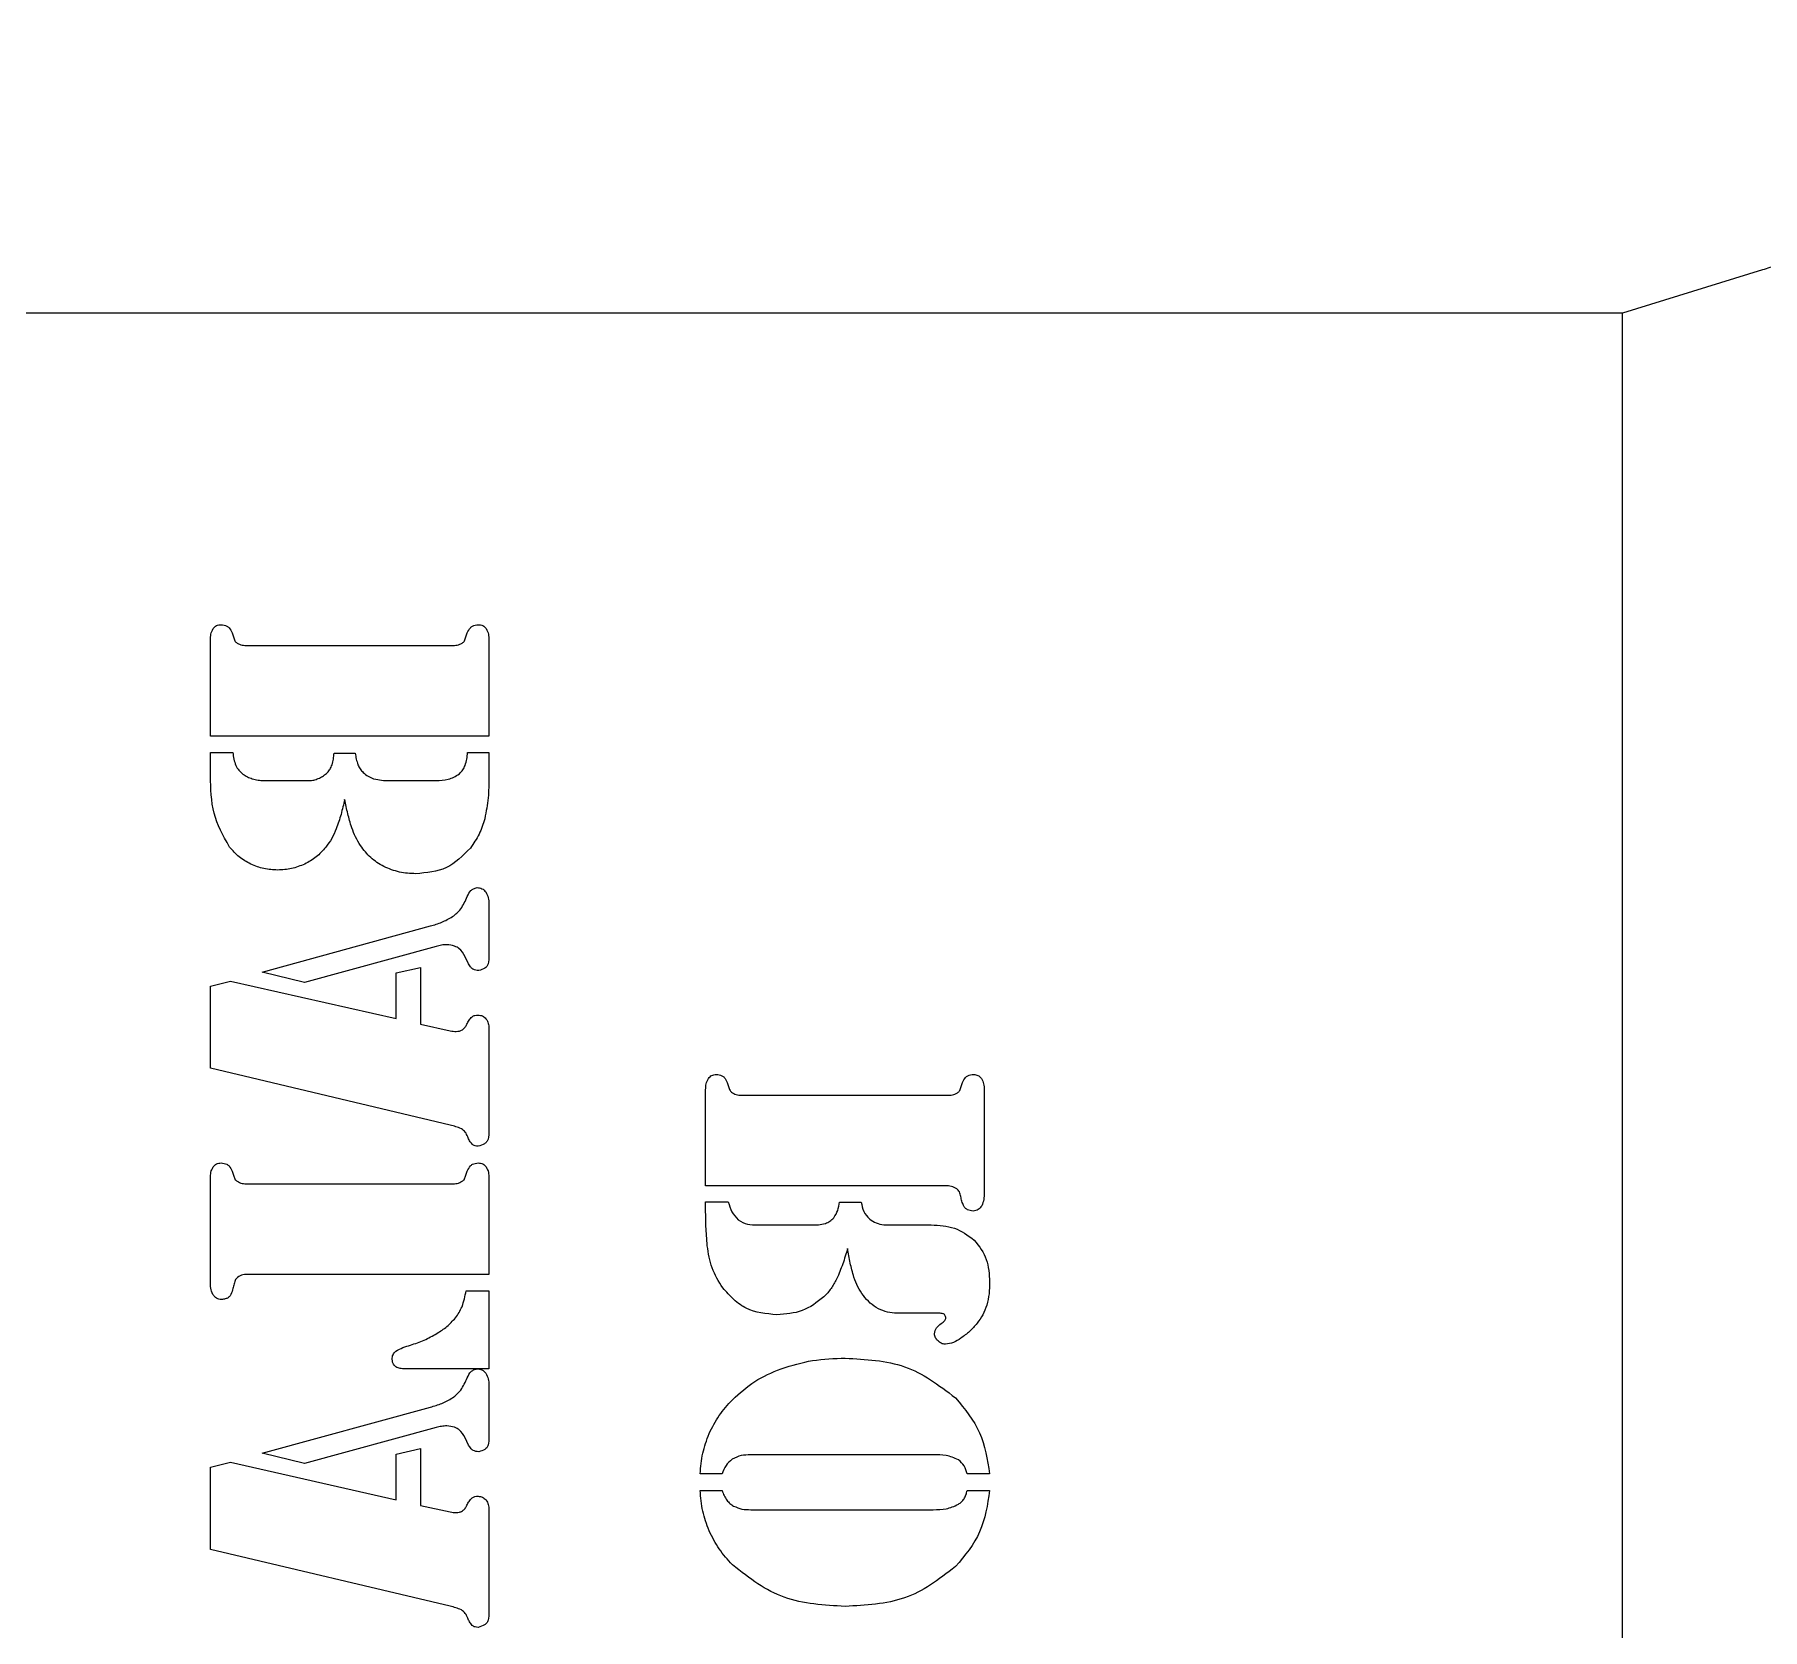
# Model space of a CAD drawing. Header units: millimetres. Extents: x -232 to 122, y -10 to 110.
# Drawn here: x -167.5 to -105.5, y 52.7 to 110 of the extents above; entities that cross this region are included whole.
import ezdxf

# ---------------------------------------------------------------- set-up
doc = ezdxf.new("R2010")
doc.units = ezdxf.units.MM
doc.layers.get('0').update_dxf_attribs({"linetype": 'CONTINUOUS'})

msp = doc.modelspace()

# ---------------------------------------------------------------- linework, layer by layer
for p, q in [((-105.493, 101.555), (-110.519, 100)), ((-110.519, 100), (-232.36, 100)), ((-110.519, 0), (-110.519, 100)), ((-161.216, 84.814), (-161.216, 88.264)), ((-151.216, 88.264), (-151.216, 84.814)), ((-159.883, 88.067), (-152.549, 88.067)), ((-151.216, 84.814), (-161.216, 84.814)), ((-161.216, 83.378), (-161.216, 84.22)), ((-161.216, 84.22), (-160.41, 84.22)), ((-156.777, 84.198), (-156.015, 84.198)), ((-151.985, 84.22), (-151.216, 84.22)), ((-151.216, 84.22), (-151.216, 83.349)), ((-159.297, 83.217), (-157.626, 83.217)), ((-154.784, 83.217), (-153.121, 83.217)), ((-151.216, 78.784), (-151.216, 76.924)), ((-159.355, 76.338), (-153.319, 77.993)), ((-153.106, 77.261), (-157.839, 75.964)), ((-157.839, 75.964), (-159.355, 76.338)), ((-154.542, 76.308), (-153.67, 76.506)), ((-154.542, 74.667), (-154.542, 76.308)), ((-153.67, 76.506), (-153.67, 74.462)), ((-151.949, 76.631), (-152.066, 76.887)), ((-161.216, 75.832), (-160.498, 76.015)), ((-161.216, 72.88), (-161.216, 75.832)), ((-160.498, 76.015), (-154.542, 74.667)), ((-153.67, 74.462), (-152.608, 74.228)), ((-151.216, 74.308), (-151.216, 70.653)), ((-152.608, 70.843), (-161.216, 72.88)), ((-143.436, 68.66), (-143.436, 72.11)), ((-133.436, 72.11), (-133.436, 68.404)), ((-142.103, 71.913), (-134.769, 71.913)), ((-161.216, 65.224), (-161.216, 68.931)), ((-151.216, 68.931), (-151.216, 65.48)), ((-159.883, 68.733), (-152.549, 68.733)), ((-134.828, 68.66), (-143.436, 68.66)), ((-143.436, 67.891), (-143.436, 68.081)), ((-143.436, 68.081), (-142.623, 68.081)), ((-138.63, 68.074), (-137.846, 68.074)), ((-141.575, 67.253), (-139.634, 67.253)), ((-136.564, 67.253), (-135.333, 67.253)), ((-151.216, 65.48), (-159.832, 65.48)), ((-152.037, 64.887), (-151.216, 64.887)), ((-151.216, 64.887), (-151.216, 62.088)), ((-135.048, 64.081), (-136.564, 64.081)), ((-151.641, 62.088), (-154.198, 62.088)), ((-151.216, 62.088), (-151.641, 62.088)), ((-151.216, 61.502), (-151.216, 59.642)), ((-159.355, 59.056), (-153.319, 60.711)), ((-153.106, 59.979), (-157.839, 58.682)), ((-151.949, 59.349), (-152.066, 59.605)), ((-157.839, 58.682), (-159.355, 59.056)), ((-154.542, 59.026), (-153.67, 59.224)), ((-154.542, 57.385), (-154.542, 59.026)), ((-153.67, 59.224), (-153.67, 57.18)), ((-135.267, 58.997), (-141.817, 58.997)), ((-161.216, 58.55), (-160.498, 58.733)), ((-161.216, 55.598), (-161.216, 58.55)), ((-160.498, 58.733), (-154.542, 57.385)), ((-142.843, 58.316), (-143.634, 58.316)), ((-133.238, 58.316), (-134.044, 58.316)), ((-143.634, 57.715), (-142.843, 57.715)), ((-134.044, 57.715), (-133.238, 57.715)), ((-153.67, 57.18), (-152.608, 56.946)), ((-151.216, 57.026), (-151.216, 53.371)), ((-141.817, 57.026), (-135.267, 57.026)), ((-152.608, 53.561), (-161.216, 55.598))]:
    msp.add_line(p, q)
for points, degree, knots in [([(-5.027, 101.702), (-7.113, 102.419), (-12.091, 104.05), (-19.516, 106.174), (-28.644, 108.143), (-38.564, 109.401), (-47.525, 109.899), (-55.362, 110.04), (-62.779, 110.036), (-70.78, 109.64), (-79.977, 108.403), (-89.189, 106.362), (-97.275, 104.112), (-102.979, 102.356), (-105.493, 101.555)], 5, [0.0308858, 0.0308858, 0.0308858, 0.0308858, 0.0308858, 0.0308858, 0.1, 0.2, 0.3, 0.4, 0.5, 0.6, 0.7, 0.8, 0.9, 0.9730963, 0.9730963, 0.9730963, 0.9730963, 0.9730963, 0.9730963]), ([(-161.117, 88.671), (-161.079, 88.714), (-161.042, 88.756), (-160.971, 88.791), (-160.945, 88.799), (-160.891, 88.808), (-160.863, 88.811), (-160.835, 88.814)], 3, [0, 0, 0, 0, 0.01746451, 0.01746451, 0.02641747, 0.02641747, 0.03549797, 0.03549797, 0.03549797, 0.03549797]), ([(-160.835, 88.814), (-160.763, 88.804), (-160.69, 88.794), (-160.598, 88.751), (-160.572, 88.732), (-160.503, 88.657), (-160.471, 88.589), (-160.44, 88.521)], 3, [0, 0, 0, 0, 0.02201792, 0.02201792, 0.0338956, 0.0338956, 0.05635838, 0.05635838, 0.05635838, 0.05635838]), ([(-151.993, 88.521), (-151.961, 88.589), (-151.929, 88.657), (-151.86, 88.732), (-151.835, 88.751), (-151.743, 88.794), (-151.67, 88.804), (-151.597, 88.814)], 3, [0, 0, 0, 0, 0.02249364, 0.02249364, 0.03439169, 0.03439169, 0.05645243, 0.05645243, 0.05645243, 0.05645243]), ([(-151.597, 88.814), (-151.541, 88.808), (-151.484, 88.803), (-151.416, 88.769), (-151.395, 88.754), (-151.352, 88.713), (-151.334, 88.692), (-151.315, 88.671)], 3, [0, 0, 0, 0, 0.01699537, 0.01699537, 0.02462976, 0.02462976, 0.0311578, 0.0311578, 0.0311578, 0.0311578]), ([(-161.216, 88.264), (-161.214, 88.336), (-161.213, 88.408), (-161.181, 88.545), (-161.154, 88.599), (-161.117, 88.671)], 3, [0, 0, 0, 0, 0.02148727, 0.02148727, 0.04340036, 0.04340036, 0.04340036, 0.04340036]), ([(-160.44, 88.521), (-160.424, 88.473), (-160.409, 88.426), (-160.373, 88.325), (-160.36, 88.289), (-160.341, 88.239)], 3, [0, 0, 0, 0, 0.01494889, 0.01494889, 0.03207605, 0.03207605, 0.03207605, 0.03207605]), ([(-160.341, 88.239), (-160.328, 88.219), (-160.319, 88.205), (-160.29, 88.177), (-160.273, 88.166), (-160.256, 88.154)], 3, [0, 0, 0, 0, 0.00692326, 0.00692326, 0.01361606, 0.01361606, 0.01361606, 0.01361606]), ([(-160.256, 88.154), (-160.19, 88.12), (-160.142, 88.096), (-160.015, 88.068), (-159.949, 88.067), (-159.883, 88.067)], 3, [0, 0, 0, 0, 0.02243557, 0.02243557, 0.04414804, 0.04414804, 0.04414804, 0.04414804]), ([(-152.549, 88.067), (-152.484, 88.067), (-152.418, 88.068), (-152.291, 88.096), (-152.242, 88.12), (-152.176, 88.154)], 3, [0, 0, 0, 0, 0.01975919, 0.01975919, 0.04017639, 0.04017639, 0.04017639, 0.04017639]), ([(-152.176, 88.154), (-152.159, 88.166), (-152.142, 88.177), (-152.113, 88.205), (-152.104, 88.219), (-152.092, 88.239)], 3, [0, 0, 0, 0, 0.00608638, 0.00608638, 0.01238235, 0.01238235, 0.01238235, 0.01238235]), ([(-152.092, 88.239), (-152.072, 88.289), (-152.059, 88.325), (-152.024, 88.426), (-152.008, 88.473), (-151.993, 88.521)], 3, [0, 0, 0, 0, 0.01620771, 0.01620771, 0.03035406, 0.03035406, 0.03035406, 0.03035406]), ([(-151.315, 88.671), (-151.279, 88.599), (-151.251, 88.545), (-151.22, 88.408), (-151.218, 88.336), (-151.216, 88.264)], 3, [0, 0, 0, 0, 0.02414319, 0.02414319, 0.04781722, 0.04781722, 0.04781722, 0.04781722]), ([(-160.41, 84.22), (-160.401, 84.141), (-160.392, 84.061), (-160.356, 83.904), (-160.332, 83.84), (-160.3, 83.755)], 3, [0, 0, 0, 0, 0.02409402, 0.02409402, 0.04866588, 0.04866588, 0.04866588, 0.04866588]), ([(-160.3, 83.755), (-160.266, 83.693), (-160.235, 83.637), (-160.152, 83.534), (-160.101, 83.489), (-160.051, 83.444)], 3, [0, 0, 0, 0, 0.02143028, 0.02143028, 0.04280849, 0.04280849, 0.04280849, 0.04280849]), ([(-157.018, 83.502), (-156.983, 83.544), (-156.947, 83.585), (-156.891, 83.676), (-156.871, 83.725), (-156.85, 83.777)], 3, [0, 0, 0, 0, 0.016327, 0.016327, 0.03266576, 0.03266576, 0.03266576, 0.03266576]), ([(-156.85, 83.777), (-156.829, 83.856), (-156.813, 83.913), (-156.789, 84.056), (-156.783, 84.127), (-156.777, 84.198)], 3, [0, 0, 0, 0, 0.02440155, 0.02440155, 0.04814028, 0.04814028, 0.04814028, 0.04814028]), ([(-156.015, 84.198), (-156.005, 84.127), (-155.995, 84.056), (-155.963, 83.915), (-155.945, 83.858), (-155.919, 83.781)], 3, [0, 0, 0, 0, 0.02150426, 0.02150426, 0.04363057, 0.04363057, 0.04363057, 0.04363057]), ([(-155.919, 83.781), (-155.894, 83.727), (-155.871, 83.68), (-155.807, 83.59), (-155.768, 83.55), (-155.729, 83.51)], 3, [0, 0, 0, 0, 0.01779272, 0.01779272, 0.03554252, 0.03554252, 0.03554252, 0.03554252]), ([(-152.278, 83.458), (-152.234, 83.502), (-152.19, 83.546), (-152.121, 83.646), (-152.096, 83.7), (-152.07, 83.759)], 3, [0, 0, 0, 0, 0.01860496, 0.01860496, 0.03723077, 0.03723077, 0.03723077, 0.03723077]), ([(-152.07, 83.759), (-152.045, 83.844), (-152.026, 83.908), (-151.999, 84.064), (-151.992, 84.142), (-151.985, 84.22)], 3, [0, 0, 0, 0, 0.02671054, 0.02671054, 0.05279395, 0.05279395, 0.05279395, 0.05279395]), ([(-160.528, 80.828), (-160.78, 81.271), (-160.972, 81.607), (-161.191, 82.469), (-161.203, 82.923), (-161.216, 83.378)], 3, [0, 0, 0, 0, 0.1529795, 0.1529795, 0.3030957, 0.3030957, 0.3030957, 0.3030957]), ([(-160.051, 83.444), (-159.992, 83.405), (-159.946, 83.375), (-159.831, 83.322), (-159.771, 83.302), (-159.711, 83.283)], 3, [0, 0, 0, 0, 0.02122038, 0.02122038, 0.04213871, 0.04213871, 0.04213871, 0.04213871]), ([(-159.711, 83.283), (-159.643, 83.264), (-159.575, 83.245), (-159.437, 83.223), (-159.371, 83.22), (-159.297, 83.217)], 3, [0, 0, 0, 0, 0.0210896, 0.0210896, 0.04222424, 0.04222424, 0.04222424, 0.04222424]), ([(-157.626, 83.217), (-157.565, 83.224), (-157.515, 83.23), (-157.408, 83.26), (-157.356, 83.282), (-157.304, 83.305)], 3, [0, 0, 0, 0, 0.01854431, 0.01854431, 0.03692837, 0.03692837, 0.03692837, 0.03692837]), ([(-157.304, 83.305), (-157.252, 83.331), (-157.199, 83.357), (-157.104, 83.423), (-157.064, 83.459), (-157.018, 83.502)], 3, [0, 0, 0, 0, 0.01756595, 0.01756595, 0.03520442, 0.03520442, 0.03520442, 0.03520442]), ([(-155.729, 83.51), (-155.674, 83.46), (-155.619, 83.41), (-155.494, 83.332), (-155.428, 83.307), (-155.355, 83.279)], 3, [0, 0, 0, 0, 0.02234636, 0.02234636, 0.04472508, 0.04472508, 0.04472508, 0.04472508]), ([(-155.355, 83.279), (-155.248, 83.255), (-155.17, 83.238), (-154.977, 83.218), (-154.88, 83.217), (-154.784, 83.217)], 3, [0, 0, 0, 0, 0.03285233, 0.03285233, 0.06481322, 0.06481322, 0.06481322, 0.06481322]), ([(-153.121, 83.217), (-152.969, 83.22), (-152.817, 83.224), (-152.531, 83.3), (-152.424, 83.368), (-152.278, 83.458)], 3, [0, 0, 0, 0, 0.04556057, 0.04556057, 0.09222157, 0.09222157, 0.09222157, 0.09222157]), ([(-151.216, 83.349), (-151.219, 83.095), (-151.221, 82.842), (-151.269, 82.335), (-151.311, 82.123), (-151.366, 81.843)], 3, [0, 0, 0, 0, 0.0759955, 0.0759955, 0.153536, 0.153536, 0.153536, 0.153536]), ([(-156.396, 82.535), (-156.437, 82.357), (-156.478, 82.178), (-156.578, 81.821), (-156.628, 81.677), (-156.696, 81.48)], 3, [0, 0, 0, 0, 0.0549296, 0.0549296, 0.111449, 0.111449, 0.111449, 0.111449]), ([(-156.139, 81.521), (-156.198, 81.711), (-156.241, 81.849), (-156.326, 82.193), (-156.361, 82.364), (-156.396, 82.535)], 3, [0, 0, 0, 0, 0.0597163, 0.0597163, 0.1176244, 0.1176244, 0.1176244, 0.1176244]), ([(-156.696, 81.48), (-156.747, 81.363), (-156.797, 81.246), (-156.924, 81.026), (-156.998, 80.927), (-157.077, 80.821)], 3, [0, 0, 0, 0, 0.03834345, 0.03834345, 0.07671927, 0.07671927, 0.07671927, 0.07671927]), ([(-155.824, 80.88), (-155.889, 80.986), (-155.949, 81.083), (-156.054, 81.297), (-156.097, 81.409), (-156.139, 81.521)], 3, [0, 0, 0, 0, 0.03735619, 0.03735619, 0.07467375, 0.07467375, 0.07467375, 0.07467375]), ([(-151.366, 81.843), (-151.426, 81.654), (-151.485, 81.466), (-151.657, 81.116), (-151.77, 80.954), (-151.883, 80.792)], 3, [0, 0, 0, 0, 0.0595601, 0.0595601, 0.1191194, 0.1191194, 0.1191194, 0.1191194]), ([(-159.766, 80.213), (-159.913, 80.294), (-160.056, 80.373), (-160.31, 80.578), (-160.419, 80.703), (-160.528, 80.828)], 3, [0, 0, 0, 0, 0.0505458, 0.0505458, 0.1010842, 0.1010842, 0.1010842, 0.1010842]), ([(-157.077, 80.821), (-157.186, 80.696), (-157.292, 80.575), (-157.544, 80.373), (-157.688, 80.295), (-157.832, 80.217)], 3, [0, 0, 0, 0, 0.04970731, 0.04970731, 0.09941067, 0.09941067, 0.09941067, 0.09941067]), ([(-154.993, 80.129), (-155.158, 80.226), (-155.321, 80.322), (-155.598, 80.573), (-155.711, 80.726), (-155.824, 80.88)], 3, [0, 0, 0, 0, 0.0574381, 0.0574381, 0.1148756, 0.1148756, 0.1148756, 0.1148756]), ([(-151.883, 80.792), (-152.161, 80.505), (-152.418, 80.241), (-153.072, 79.937), (-153.456, 79.903), (-153.839, 79.869)], 3, [0, 0, 0, 0, 0.1198656, 0.1198656, 0.2396159, 0.2396159, 0.2396159, 0.2396159]), ([(-158.799, 80.001), (-158.966, 80.009), (-159.133, 80.017), (-159.455, 80.088), (-159.607, 80.149), (-159.766, 80.213)], 3, [0, 0, 0, 0, 0.0502138, 0.0502138, 0.1004439, 0.1004439, 0.1004439, 0.1004439]), ([(-157.832, 80.217), (-157.988, 80.153), (-158.142, 80.09), (-158.464, 80.018), (-158.631, 80.009), (-158.799, 80.001)], 3, [0, 0, 0, 0, 0.0507386, 0.0507386, 0.1014746, 0.1014746, 0.1014746, 0.1014746]), ([(-153.839, 79.869), (-154.039, 79.878), (-154.239, 79.888), (-154.624, 79.973), (-154.8, 80.047), (-154.993, 80.129)], 3, [0, 0, 0, 0, 0.060083, 0.060083, 0.1202393, 0.1202393, 0.1202393, 0.1202393]), ([(-152.231, 78.605), (-152.179, 78.686), (-152.141, 78.744), (-152.061, 78.894), (-152.027, 78.971), (-151.993, 79.048)], 3, [0, 0, 0, 0, 0.02880595, 0.02880595, 0.05665311, 0.05665311, 0.05665311, 0.05665311]), ([(-151.993, 79.048), (-151.956, 79.129), (-151.92, 79.209), (-151.839, 79.29), (-151.81, 79.31), (-151.726, 79.346), (-151.684, 79.358), (-151.641, 79.371)], 3, [0, 0, 0, 0, 0.02651136, 0.02651136, 0.03796869, 0.03796869, 0.04790586, 0.04790586, 0.04790586, 0.04790586]), ([(-151.641, 79.371), (-151.579, 79.364), (-151.517, 79.358), (-151.44, 79.319), (-151.416, 79.301), (-151.371, 79.258), (-151.35, 79.236), (-151.33, 79.213)], 3, [0, 0, 0, 0, 0.01869198, 0.01869198, 0.02792523, 0.02792523, 0.03637165, 0.03637165, 0.03637165, 0.03637165]), ([(-151.33, 79.213), (-151.289, 79.139), (-151.258, 79.081), (-151.221, 78.936), (-151.219, 78.86), (-151.216, 78.784)], 3, [0, 0, 0, 0, 0.02534801, 0.02534801, 0.05036111, 0.05036111, 0.05036111, 0.05036111]), ([(-153.319, 77.993), (-153.179, 78.033), (-153.039, 78.073), (-152.77, 78.184), (-152.66, 78.249), (-152.52, 78.33)], 3, [0, 0, 0, 0, 0.04369806, 0.04369806, 0.08797261, 0.08797261, 0.08797261, 0.08797261]), ([(-152.52, 78.33), (-152.467, 78.371), (-152.413, 78.411), (-152.316, 78.502), (-152.277, 78.549), (-152.231, 78.605)], 3, [0, 0, 0, 0, 0.02008718, 0.02008718, 0.04030379, 0.04030379, 0.04030379, 0.04030379]), ([(-152.725, 77.319), (-152.795, 77.316), (-152.854, 77.313), (-152.981, 77.293), (-153.044, 77.277), (-153.106, 77.261)], 3, [0, 0, 0, 0, 0.02086015, 0.02086015, 0.04162982, 0.04162982, 0.04162982, 0.04162982]), ([(-152.066, 76.887), (-152.133, 76.998), (-152.201, 77.11), (-152.33, 77.215), (-152.379, 77.244), (-152.539, 77.295), (-152.632, 77.307), (-152.725, 77.319)], 3, [0, 0, 0, 0, 0.03904917, 0.03904917, 0.05523957, 0.05523957, 0.07313223, 0.07313223, 0.07313223, 0.07313223]), ([(-151.582, 76.389), (-151.652, 76.398), (-151.722, 76.407), (-151.804, 76.449), (-151.83, 76.467), (-151.893, 76.538), (-151.921, 76.584), (-151.949, 76.631)], 3, [0, 0, 0, 0, 0.02117024, 0.02117024, 0.03020077, 0.03020077, 0.04046073, 0.04046073, 0.04046073, 0.04046073]), ([(-151.216, 76.924), (-151.219, 76.821), (-151.221, 76.718), (-151.258, 76.598), (-151.274, 76.564), (-151.311, 76.517), (-151.332, 76.496), (-151.428, 76.437), (-151.505, 76.413), (-151.582, 76.389)], 3, [0, 0, 0, 0, 0.03090264, 0.03090264, 0.04390397, 0.04390397, 0.05185041, 0.05185041, 0.06539275, 0.06539275, 0.06539275, 0.06539275]), ([(-152.169, 74.264), (-152.131, 74.297), (-152.102, 74.321), (-152.049, 74.391), (-152.028, 74.43), (-152.007, 74.469)], 3, [0, 0, 0, 0, 0.01497763, 0.01497763, 0.02964812, 0.02964812, 0.02964812, 0.02964812]), ([(-152.007, 74.469), (-151.982, 74.517), (-151.957, 74.565), (-151.895, 74.657), (-151.866, 74.688), (-151.824, 74.733)], 3, [0, 0, 0, 0, 0.01621002, 0.01621002, 0.03349586, 0.03349586, 0.03349586, 0.03349586]), ([(-151.824, 74.733), (-151.786, 74.755), (-151.757, 74.771), (-151.683, 74.79), (-151.644, 74.791), (-151.604, 74.792)], 3, [0, 0, 0, 0, 0.01324533, 0.01324533, 0.02619408, 0.02619408, 0.02619408, 0.02619408]), ([(-151.604, 74.792), (-151.55, 74.787), (-151.495, 74.781), (-151.4, 74.738), (-151.362, 74.7), (-151.322, 74.66)], 3, [0, 0, 0, 0, 0.01654635, 0.01654635, 0.03309658, 0.03309658, 0.03309658, 0.03309658]), ([(-151.322, 74.66), (-151.286, 74.601), (-151.256, 74.553), (-151.222, 74.435), (-151.219, 74.372), (-151.216, 74.308)], 3, [0, 0, 0, 0, 0.02084037, 0.02084037, 0.04150022, 0.04150022, 0.04150022, 0.04150022]), ([(-152.608, 74.228), (-152.569, 74.22), (-152.536, 74.214), (-152.462, 74.207), (-152.425, 74.206), (-152.388, 74.206)], 3, [0, 0, 0, 0, 0.01207993, 0.01207993, 0.02408061, 0.02408061, 0.02408061, 0.02408061]), ([(-152.388, 74.206), (-152.349, 74.207), (-152.311, 74.209), (-152.237, 74.228), (-152.206, 74.245), (-152.169, 74.264)], 3, [0, 0, 0, 0, 0.01166766, 0.01166766, 0.02340763, 0.02340763, 0.02340763, 0.02340763]), ([(-143.337, 72.517), (-143.298, 72.561), (-143.262, 72.602), (-143.191, 72.637), (-143.164, 72.645), (-143.111, 72.654), (-143.083, 72.657), (-143.055, 72.66)], 3, [0, 0, 0, 0, 0.01746474, 0.01746474, 0.02641792, 0.02641792, 0.03549843, 0.03549843, 0.03549843, 0.03549843]), ([(-143.055, 72.66), (-142.982, 72.65), (-142.91, 72.64), (-142.818, 72.597), (-142.792, 72.579), (-142.723, 72.503), (-142.691, 72.435), (-142.659, 72.367)], 3, [0, 0, 0, 0, 0.02201778, 0.02201778, 0.03389524, 0.03389524, 0.05635824, 0.05635824, 0.05635824, 0.05635824]), ([(-134.213, 72.367), (-134.181, 72.435), (-134.149, 72.503), (-134.08, 72.579), (-134.054, 72.597), (-133.962, 72.64), (-133.89, 72.65), (-133.817, 72.66)], 3, [0, 0, 0, 0, 0.02249367, 0.02249367, 0.03439188, 0.03439188, 0.05645265, 0.05645265, 0.05645265, 0.05645265]), ([(-133.817, 72.66), (-133.761, 72.654), (-133.704, 72.649), (-133.636, 72.615), (-133.615, 72.6), (-133.572, 72.559), (-133.553, 72.538), (-133.535, 72.517)], 3, [0, 0, 0, 0, 0.0169954, 0.0169954, 0.02463042, 0.02463042, 0.03116003, 0.03116003, 0.03116003, 0.03116003]), ([(-143.436, 72.11), (-143.434, 72.182), (-143.432, 72.254), (-143.401, 72.391), (-143.373, 72.445), (-143.337, 72.517)], 3, [0, 0, 0, 0, 0.02148727, 0.02148727, 0.04340037, 0.04340037, 0.04340037, 0.04340037]), ([(-142.659, 72.367), (-142.644, 72.32), (-142.628, 72.272), (-142.593, 72.171), (-142.58, 72.135), (-142.56, 72.085)], 3, [0, 0, 0, 0, 0.014949, 0.014949, 0.03207625, 0.03207625, 0.03207625, 0.03207625]), ([(-142.56, 72.085), (-142.548, 72.065), (-142.539, 72.052), (-142.51, 72.023), (-142.493, 72.012), (-142.476, 72.001)], 3, [0, 0, 0, 0, 0.00692311, 0.00692311, 0.01361574, 0.01361574, 0.01361574, 0.01361574]), ([(-142.476, 72.001), (-142.41, 71.966), (-142.362, 71.942), (-142.234, 71.914), (-142.168, 71.914), (-142.103, 71.913)], 3, [0, 0, 0, 0, 0.02243555, 0.02243555, 0.04414808, 0.04414808, 0.04414808, 0.04414808]), ([(-134.769, 71.913), (-134.703, 71.914), (-134.638, 71.914), (-134.51, 71.942), (-134.462, 71.966), (-134.396, 72.001)], 3, [0, 0, 0, 0, 0.0197593, 0.0197593, 0.04017672, 0.04017672, 0.04017672, 0.04017672]), ([(-134.396, 72.001), (-134.379, 72.012), (-134.362, 72.023), (-134.333, 72.052), (-134.324, 72.065), (-134.311, 72.085)], 3, [0, 0, 0, 0, 0.00608615, 0.00608615, 0.01238183, 0.01238183, 0.01238183, 0.01238183]), ([(-134.311, 72.085), (-134.292, 72.135), (-134.279, 72.171), (-134.244, 72.272), (-134.228, 72.32), (-134.213, 72.367)], 3, [0, 0, 0, 0, 0.01620787, 0.01620787, 0.0303544, 0.0303544, 0.0303544, 0.0303544]), ([(-133.535, 72.517), (-133.498, 72.445), (-133.471, 72.391), (-133.439, 72.254), (-133.438, 72.182), (-133.436, 72.11)], 3, [0, 0, 0, 0, 0.02414319, 0.02414319, 0.04781722, 0.04781722, 0.04781722, 0.04781722]), ([(-152.205, 70.711), (-152.276, 70.739), (-152.337, 70.762), (-152.471, 70.806), (-152.54, 70.825), (-152.608, 70.843)], 3, [0, 0, 0, 0, 0.02293436, 0.02293436, 0.04575676, 0.04575676, 0.04575676, 0.04575676]), ([(-151.978, 70.418), (-152.003, 70.478), (-152.027, 70.537), (-152.102, 70.638), (-152.146, 70.669), (-152.205, 70.711)], 3, [0, 0, 0, 0, 0.01933871, 0.01933871, 0.03916061, 0.03916061, 0.03916061, 0.03916061]), ([(-151.817, 70.154), (-151.856, 70.2), (-151.883, 70.232), (-151.937, 70.322), (-151.957, 70.37), (-151.978, 70.418)], 3, [0, 0, 0, 0, 0.01785615, 0.01785615, 0.03504421, 0.03504421, 0.03504421, 0.03504421]), ([(-151.597, 70.081), (-151.637, 70.083), (-151.677, 70.085), (-151.751, 70.109), (-151.781, 70.129), (-151.817, 70.154)], 3, [0, 0, 0, 0, 0.0120688, 0.0120688, 0.02423464, 0.02423464, 0.02423464, 0.02423464]), ([(-151.216, 70.653), (-151.218, 70.542), (-151.22, 70.431), (-151.26, 70.303), (-151.276, 70.267), (-151.316, 70.217), (-151.338, 70.195), (-151.439, 70.133), (-151.518, 70.107), (-151.597, 70.081)], 3, [0, 0, 0, 0, 0.03322671, 0.03322671, 0.04704115, 0.04704115, 0.05547455, 0.05547455, 0.06944363, 0.06944363, 0.06944363, 0.06944363]), ([(-161.216, 68.931), (-161.214, 69.003), (-161.213, 69.074), (-161.181, 69.212), (-161.154, 69.266), (-161.117, 69.338)], 3, [0, 0, 0, 0, 0.02148727, 0.02148727, 0.04340036, 0.04340036, 0.04340036, 0.04340036]), ([(-161.117, 69.338), (-161.079, 69.381), (-161.042, 69.422), (-160.971, 69.458), (-160.945, 69.465), (-160.891, 69.475), (-160.863, 69.478), (-160.835, 69.48)], 3, [0, 0, 0, 0, 0.01746454, 0.01746454, 0.0264177, 0.0264177, 0.03549801, 0.03549801, 0.03549801, 0.03549801]), ([(-160.835, 69.48), (-160.763, 69.47), (-160.69, 69.46), (-160.598, 69.418), (-160.572, 69.399), (-160.503, 69.323), (-160.471, 69.255), (-160.44, 69.187)], 3, [0, 0, 0, 0, 0.02201769, 0.02201769, 0.03389516, 0.03389516, 0.05635821, 0.05635821, 0.05635821, 0.05635821]), ([(-160.44, 69.187), (-160.424, 69.14), (-160.409, 69.093), (-160.373, 68.992), (-160.36, 68.956), (-160.341, 68.905)], 3, [0, 0, 0, 0, 0.01494889, 0.01494889, 0.03207605, 0.03207605, 0.03207605, 0.03207605]), ([(-160.341, 68.905), (-160.328, 68.886), (-160.319, 68.872), (-160.29, 68.844), (-160.273, 68.833), (-160.256, 68.821)], 3, [0, 0, 0, 0, 0.00692326, 0.00692326, 0.01361603, 0.01361603, 0.01361603, 0.01361603]), ([(-152.176, 68.821), (-152.159, 68.833), (-152.142, 68.844), (-152.113, 68.872), (-152.104, 68.886), (-152.092, 68.905)], 3, [0, 0, 0, 0, 0.00608637, 0.00608637, 0.01238234, 0.01238234, 0.01238234, 0.01238234]), ([(-152.092, 68.905), (-152.072, 68.956), (-152.059, 68.992), (-152.024, 69.093), (-152.008, 69.14), (-151.993, 69.187)], 3, [0, 0, 0, 0, 0.01620771, 0.01620771, 0.03035406, 0.03035406, 0.03035406, 0.03035406]), ([(-151.993, 69.187), (-151.961, 69.255), (-151.929, 69.323), (-151.86, 69.399), (-151.835, 69.418), (-151.743, 69.46), (-151.67, 69.47), (-151.597, 69.48)], 3, [0, 0, 0, 0, 0.02249377, 0.02249377, 0.03439198, 0.03439198, 0.05645266, 0.05645266, 0.05645266, 0.05645266]), ([(-151.597, 69.48), (-151.541, 69.475), (-151.484, 69.469), (-151.416, 69.435), (-151.395, 69.42), (-151.352, 69.38), (-151.334, 69.359), (-151.315, 69.338)], 3, [0, 0, 0, 0, 0.01699546, 0.01699546, 0.02462977, 0.02462977, 0.03115835, 0.03115835, 0.03115835, 0.03115835]), ([(-151.315, 69.338), (-151.279, 69.266), (-151.251, 69.212), (-151.22, 69.074), (-151.218, 69.003), (-151.216, 68.931)], 3, [0, 0, 0, 0, 0.02414319, 0.02414319, 0.04781722, 0.04781722, 0.04781722, 0.04781722]), ([(-160.256, 68.821), (-160.19, 68.787), (-160.142, 68.762), (-160.015, 68.735), (-159.949, 68.734), (-159.883, 68.733)], 3, [0, 0, 0, 0, 0.02243562, 0.02243562, 0.04414817, 0.04414817, 0.04414817, 0.04414817]), ([(-152.549, 68.733), (-152.484, 68.734), (-152.418, 68.735), (-152.291, 68.762), (-152.242, 68.787), (-152.176, 68.821)], 3, [0, 0, 0, 0, 0.01975917, 0.01975917, 0.04017635, 0.04017635, 0.04017635, 0.04017635]), ([(-134.418, 68.55), (-134.489, 68.593), (-134.541, 68.623), (-134.681, 68.658), (-134.754, 68.659), (-134.828, 68.66)], 3, [0, 0, 0, 0, 0.02498942, 0.02498942, 0.04918703, 0.04918703, 0.04918703, 0.04918703]), ([(-134.326, 68.44), (-134.339, 68.465), (-134.348, 68.482), (-134.38, 68.519), (-134.399, 68.535), (-134.418, 68.55)], 3, [0, 0, 0, 0, 0.00829704, 0.00829704, 0.01634707, 0.01634707, 0.01634707, 0.01634707]), ([(-134.234, 68.103), (-134.249, 68.16), (-134.263, 68.216), (-134.295, 68.336), (-134.308, 68.379), (-134.326, 68.44)], 3, [0, 0, 0, 0, 0.01746526, 0.01746526, 0.03738475, 0.03738475, 0.03738475, 0.03738475]), ([(-133.436, 68.404), (-133.436, 68.324), (-133.437, 68.244), (-133.464, 68.086), (-133.489, 68.026), (-133.524, 67.942)], 3, [0, 0, 0, 0, 0.02399706, 0.02399706, 0.04904046, 0.04904046, 0.04904046, 0.04904046]), ([(-143.377, 66.506), (-143.398, 66.762), (-143.414, 66.964), (-143.433, 67.428), (-143.435, 67.66), (-143.436, 67.891)], 3, [0, 0, 0, 0, 0.0771468, 0.0771468, 0.1533281, 0.1533281, 0.1533281, 0.1533281]), ([(-142.623, 68.081), (-142.586, 67.959), (-142.55, 67.838), (-142.432, 67.616), (-142.361, 67.539), (-142.264, 67.433)], 3, [0, 0, 0, 0, 0.03810784, 0.03810784, 0.07733143, 0.07733143, 0.07733143, 0.07733143]), ([(-138.835, 67.51), (-138.773, 67.608), (-138.729, 67.679), (-138.662, 67.872), (-138.646, 67.973), (-138.63, 68.074)], 3, [0, 0, 0, 0, 0.03490924, 0.03490924, 0.06865016, 0.06865016, 0.06865016, 0.06865016]), ([(-137.846, 68.074), (-137.826, 67.957), (-137.806, 67.841), (-137.707, 67.637), (-137.633, 67.558), (-137.546, 67.466)], 3, [0, 0, 0, 0, 0.03546144, 0.03546144, 0.07108218, 0.07108218, 0.07108218, 0.07108218]), ([(-133.832, 67.751), (-133.903, 67.764), (-133.975, 67.776), (-134.073, 67.821), (-134.098, 67.841), (-134.142, 67.888), (-134.16, 67.919), (-134.199, 67.997), (-134.217, 68.05), (-134.234, 68.103)], 3, [0, 0, 0, 0, 0.02185613, 0.02185613, 0.03605571, 0.03605571, 0.05328321, 0.05328321, 0.07908869, 0.07908869, 0.07908869, 0.07908869]), ([(-133.524, 67.942), (-133.562, 67.889), (-133.601, 67.836), (-133.672, 67.791), (-133.697, 67.779), (-133.766, 67.762), (-133.799, 67.757), (-133.832, 67.751)], 3, [0, 0, 0, 0, 0.01964706, 0.01964706, 0.02731276, 0.02731276, 0.0335734, 0.0335734, 0.0335734, 0.0335734]), ([(-142.264, 67.433), (-142.143, 67.365), (-142.054, 67.315), (-141.82, 67.259), (-141.698, 67.256), (-141.575, 67.253)], 3, [0, 0, 0, 0, 0.04148472, 0.04148472, 0.08196891, 0.08196891, 0.08196891, 0.08196891]), ([(-139.634, 67.253), (-139.55, 67.254), (-139.466, 67.254), (-139.296, 67.271), (-139.229, 67.287), (-139.136, 67.308)], 3, [0, 0, 0, 0, 0.02522712, 0.02522712, 0.05135849, 0.05135849, 0.05135849, 0.05135849]), ([(-139.136, 67.308), (-139.076, 67.333), (-139.022, 67.355), (-138.922, 67.423), (-138.879, 67.466), (-138.835, 67.51)], 3, [0, 0, 0, 0, 0.0193331, 0.0193331, 0.03863761, 0.03863761, 0.03863761, 0.03863761]), ([(-137.546, 67.466), (-137.466, 67.412), (-137.392, 67.362), (-137.223, 67.294), (-137.132, 67.277), (-137.04, 67.261)], 3, [0, 0, 0, 0, 0.02898455, 0.02898455, 0.05794092, 0.05794092, 0.05794092, 0.05794092]), ([(-137.04, 67.261), (-136.955, 67.257), (-136.894, 67.255), (-136.723, 67.253), (-136.644, 67.253), (-136.564, 67.253)], 3, [0, 0, 0, 0, 0.02569004, 0.02569004, 0.0479995, 0.0479995, 0.0479995, 0.0479995]), ([(-135.333, 67.253), (-135.049, 67.239), (-134.764, 67.224), (-134.245, 67.049), (-134.041, 66.897), (-133.791, 66.711)], 3, [0, 0, 0, 0, 0.0855442, 0.0855442, 0.1717856, 0.1717856, 0.1717856, 0.1717856]), ([(-142.821, 64.99), (-142.967, 65.228), (-143.108, 65.457), (-143.293, 65.963), (-143.335, 66.235), (-143.377, 66.506)], 3, [0, 0, 0, 0, 0.0840776, 0.0840776, 0.168136, 0.168136, 0.168136, 0.168136]), ([(-138.337, 66.411), (-138.393, 66.223), (-138.449, 66.036), (-138.582, 65.661), (-138.645, 65.514), (-138.733, 65.308)], 3, [0, 0, 0, 0, 0.0586718, 0.0586718, 0.1195622, 0.1195622, 0.1195622, 0.1195622]), ([(-138.11, 65.374), (-138.166, 65.568), (-138.207, 65.709), (-138.282, 66.061), (-138.31, 66.236), (-138.337, 66.411)], 3, [0, 0, 0, 0, 0.0605868, 0.0605868, 0.1193547, 0.1193547, 0.1193547, 0.1193547]), ([(-133.791, 66.711), (-133.604, 66.47), (-133.449, 66.27), (-133.27, 65.763), (-133.254, 65.483), (-133.238, 65.202)], 3, [0, 0, 0, 0, 0.0917096, 0.0917096, 0.182792, 0.182792, 0.182792, 0.182792]), ([(-161.128, 64.762), (-161.163, 64.847), (-161.188, 64.906), (-161.216, 65.064), (-161.216, 65.144), (-161.216, 65.224)], 3, [0, 0, 0, 0, 0.02735605, 0.02735605, 0.05356915, 0.05356915, 0.05356915, 0.05356915]), ([(-160.33, 65.261), (-160.348, 65.2), (-160.362, 65.157), (-160.392, 65.037), (-160.405, 64.98), (-160.418, 64.924)], 3, [0, 0, 0, 0, 0.01901337, 0.01901337, 0.03571363, 0.03571363, 0.03571363, 0.03571363]), ([(-160.242, 65.371), (-160.259, 65.354), (-160.277, 65.338), (-160.307, 65.302), (-160.317, 65.284), (-160.33, 65.261)], 3, [0, 0, 0, 0, 0.00713335, 0.00713335, 0.01442388, 0.01442388, 0.01442388, 0.01442388]), ([(-159.832, 65.48), (-159.905, 65.479), (-159.978, 65.477), (-160.117, 65.443), (-160.17, 65.412), (-160.242, 65.371)], 3, [0, 0, 0, 0, 0.02199093, 0.02199093, 0.04456658, 0.04456658, 0.04456658, 0.04456658]), ([(-138.733, 65.308), (-138.795, 65.193), (-138.856, 65.077), (-139.008, 64.866), (-139.096, 64.772), (-139.187, 64.675)], 3, [0, 0, 0, 0, 0.03932133, 0.03932133, 0.07864939, 0.07864939, 0.07864939, 0.07864939]), ([(-137.773, 64.719), (-137.843, 64.824), (-137.91, 64.924), (-138.022, 65.143), (-138.066, 65.259), (-138.11, 65.374)], 3, [0, 0, 0, 0, 0.03809843, 0.03809843, 0.076181, 0.076181, 0.076181, 0.076181]), ([(-133.238, 65.202), (-133.241, 65.062), (-133.244, 64.922), (-133.278, 64.645), (-133.308, 64.523), (-133.344, 64.374)], 3, [0, 0, 0, 0, 0.04199077, 0.04199077, 0.08430062, 0.08430062, 0.08430062, 0.08430062]), ([(-160.821, 64.572), (-160.882, 64.581), (-160.943, 64.591), (-161.018, 64.634), (-161.04, 64.654), (-161.084, 64.701), (-161.106, 64.732), (-161.128, 64.762)], 3, [0, 0, 0, 0, 0.01875301, 0.01875301, 0.02812797, 0.02812797, 0.03997926, 0.03997926, 0.03997926, 0.03997926]), ([(-160.418, 64.924), (-160.443, 64.847), (-160.469, 64.771), (-160.535, 64.678), (-160.56, 64.657), (-160.612, 64.624), (-160.645, 64.611), (-160.725, 64.589), (-160.773, 64.58), (-160.821, 64.572)], 3, [0, 0, 0, 0, 0.02413479, 0.02413479, 0.03871883, 0.03871883, 0.05673067, 0.05673067, 0.07928478, 0.07928478, 0.07928478, 0.07928478]), ([(-152.183, 64.319), (-152.148, 64.424), (-152.122, 64.503), (-152.073, 64.695), (-152.055, 64.791), (-152.037, 64.887)], 3, [0, 0, 0, 0, 0.03327734, 0.03327734, 0.06579219, 0.06579219, 0.06579219, 0.06579219]), ([(-140.879, 64.03), (-141.265, 64.066), (-141.651, 64.102), (-142.121, 64.331), (-142.266, 64.433), (-142.567, 64.712), (-142.694, 64.851), (-142.821, 64.99)], 3, [0, 0, 0, 0, 0.1162066, 0.1162066, 0.1684394, 0.1684394, 0.2104995, 0.2104995, 0.2104995, 0.2104995]), ([(-139.187, 64.675), (-139.449, 64.47), (-139.683, 64.287), (-140.249, 64.075), (-140.564, 64.052), (-140.879, 64.03)], 3, [0, 0, 0, 0, 0.0997028, 0.0997028, 0.1992173, 0.1992173, 0.1992173, 0.1992173]), ([(-137.231, 64.246), (-137.338, 64.311), (-137.439, 64.372), (-137.619, 64.53), (-137.696, 64.624), (-137.773, 64.719)], 3, [0, 0, 0, 0, 0.03774018, 0.03774018, 0.07545429, 0.07545429, 0.07545429, 0.07545429]), ([(-153.084, 63.356), (-152.961, 63.435), (-152.837, 63.515), (-152.613, 63.702), (-152.524, 63.801), (-152.418, 63.92)], 3, [0, 0, 0, 0, 0.04408106, 0.04408106, 0.0884508, 0.0884508, 0.0884508, 0.0884508]), ([(-152.418, 63.92), (-152.371, 63.982), (-152.324, 64.044), (-152.246, 64.177), (-152.216, 64.245), (-152.183, 64.319)], 3, [0, 0, 0, 0, 0.02331166, 0.02331166, 0.04664662, 0.04664662, 0.04664662, 0.04664662]), ([(-136.564, 64.081), (-136.681, 64.088), (-136.796, 64.095), (-137.019, 64.15), (-137.125, 64.198), (-137.231, 64.246)], 3, [0, 0, 0, 0, 0.03511266, 0.03511266, 0.07022475, 0.07022475, 0.07022475, 0.07022475]), ([(-134.813, 63.927), (-134.823, 63.956), (-134.832, 63.985), (-134.857, 64.028), (-134.867, 64.039), (-134.887, 64.055), (-134.899, 64.061), (-134.931, 64.073), (-134.953, 64.077), (-134.999, 64.08), (-135.024, 64.081), (-135.048, 64.081)], 3, [0, 0, 0, 0, 0.00914078, 0.00914078, 0.01642136, 0.01642136, 0.02469138, 0.02469138, 0.03737289, 0.03737289, 0.04997474, 0.04997474, 0.04997474, 0.04997474]), ([(-134.846, 63.828), (-134.836, 63.844), (-134.826, 63.858), (-134.816, 63.891), (-134.814, 63.909), (-134.813, 63.927)], 3, [0, 0, 0, 0, 0.00568794, 0.00568794, 0.01136474, 0.01136474, 0.01136474, 0.01136474]), ([(-133.344, 64.374), (-133.387, 64.254), (-133.428, 64.14), (-133.545, 63.923), (-133.619, 63.822), (-133.692, 63.722)], 3, [0, 0, 0, 0, 0.03821465, 0.03821465, 0.07641774, 0.07641774, 0.07641774, 0.07641774]), ([(-154.029, 62.938), (-153.866, 62.994), (-153.702, 63.049), (-153.386, 63.188), (-153.242, 63.268), (-153.084, 63.356)], 3, [0, 0, 0, 0, 0.0518778, 0.0518778, 0.1038101, 0.1038101, 0.1038101, 0.1038101]), ([(-135.223, 63.341), (-135.204, 63.429), (-135.189, 63.493), (-135.101, 63.617), (-135.038, 63.666), (-134.974, 63.715)], 3, [0, 0, 0, 0, 0.02703276, 0.02703276, 0.05327024, 0.05327024, 0.05327024, 0.05327024]), ([(-135.092, 63.092), (-135.126, 63.127), (-135.161, 63.162), (-135.207, 63.245), (-135.214, 63.287), (-135.223, 63.341)], 3, [0, 0, 0, 0, 0.01481259, 0.01481259, 0.02989475, 0.02989475, 0.02989475, 0.02989475]), ([(-134.974, 63.715), (-134.952, 63.732), (-134.929, 63.75), (-134.885, 63.788), (-134.869, 63.805), (-134.846, 63.828)], 3, [0, 0, 0, 0, 0.00859065, 0.00859065, 0.01766969, 0.01766969, 0.01766969, 0.01766969]), ([(-133.692, 63.722), (-133.779, 63.621), (-133.865, 63.52), (-134.059, 63.34), (-134.164, 63.264), (-134.275, 63.184)], 3, [0, 0, 0, 0, 0.03993921, 0.03993921, 0.0798919, 0.0798919, 0.0798919, 0.0798919]), ([(-154.689, 62.433), (-154.685, 62.489), (-154.681, 62.545), (-154.639, 62.642), (-154.603, 62.679), (-154.56, 62.722)], 3, [0, 0, 0, 0, 0.01688539, 0.01688539, 0.03384008, 0.03384008, 0.03384008, 0.03384008]), ([(-154.56, 62.722), (-154.465, 62.776), (-154.399, 62.813), (-154.215, 62.886), (-154.122, 62.912), (-154.029, 62.938)], 3, [0, 0, 0, 0, 0.03289296, 0.03289296, 0.0636157, 0.0636157, 0.0636157, 0.0636157]), ([(-134.828, 62.968), (-134.884, 62.976), (-134.927, 62.982), (-135.015, 63.026), (-135.053, 63.059), (-135.092, 63.092)], 3, [0, 0, 0, 0, 0.01688049, 0.01688049, 0.03354219, 0.03354219, 0.03354219, 0.03354219]), ([(-134.275, 63.184), (-134.36, 63.129), (-134.445, 63.074), (-134.631, 62.998), (-134.714, 62.985), (-134.828, 62.968)], 3, [0, 0, 0, 0, 0.03041578, 0.03041578, 0.06177482, 0.06177482, 0.06177482, 0.06177482]), ([(-154.52, 62.132), (-154.567, 62.168), (-154.614, 62.203), (-154.654, 62.267), (-154.665, 62.29), (-154.681, 62.359), (-154.685, 62.396), (-154.689, 62.433)], 3, [0, 0, 0, 0, 0.01768949, 0.01768949, 0.02442989, 0.02442989, 0.03113751, 0.03113751, 0.03113751, 0.03113751]), ([(-154.198, 62.088), (-154.253, 62.088), (-154.308, 62.087), (-154.42, 62.101), (-154.461, 62.114), (-154.52, 62.132)], 3, [0, 0, 0, 0, 0.01649968, 0.01649968, 0.03422857, 0.03422857, 0.03422857, 0.03422857]), ([(-151.993, 61.766), (-151.956, 61.847), (-151.92, 61.927), (-151.839, 62.008), (-151.81, 62.028), (-151.726, 62.064), (-151.684, 62.076), (-151.641, 62.088)], 3, [0, 0, 0, 0, 0.02651133, 0.02651133, 0.03796866, 0.03796866, 0.04790571, 0.04790571, 0.04790571, 0.04790571]), ([(-151.641, 62.088), (-151.579, 62.082), (-151.517, 62.076), (-151.44, 62.037), (-151.416, 62.019), (-151.371, 61.976), (-151.35, 61.954), (-151.33, 61.931)], 3, [0, 0, 0, 0, 0.01869198, 0.01869198, 0.02792523, 0.02792523, 0.03637165, 0.03637165, 0.03637165, 0.03637165]), ([(-142.476, 60.975), (-142.21, 61.218), (-141.958, 61.447), (-141.375, 61.819), (-141.052, 61.955), (-140.729, 62.092)], 3, [0, 0, 0, 0, 0.1082842, 0.1082842, 0.2165151, 0.2165151, 0.2165151, 0.2165151]), ([(-140.729, 62.092), (-140.33, 62.214), (-139.979, 62.321), (-139.21, 62.444), (-138.817, 62.457), (-138.425, 62.469)], 3, [0, 0, 0, 0, 0.1252225, 0.1252225, 0.2501011, 0.2501011, 0.2501011, 0.2501011]), ([(-138.425, 62.469), (-137.69, 62.43), (-136.955, 62.39), (-135.623, 61.928), (-135.099, 61.528), (-134.462, 61.041)], 3, [0, 0, 0, 0, 0.2208285, 0.2208285, 0.4433048, 0.4433048, 0.4433048, 0.4433048]), ([(-152.231, 61.323), (-152.179, 61.403), (-152.141, 61.462), (-152.061, 61.612), (-152.027, 61.689), (-151.993, 61.766)], 3, [0, 0, 0, 0, 0.02880589, 0.02880589, 0.05665299, 0.05665299, 0.05665299, 0.05665299]), ([(-151.33, 61.931), (-151.289, 61.857), (-151.258, 61.799), (-151.221, 61.654), (-151.219, 61.578), (-151.216, 61.502)], 3, [0, 0, 0, 0, 0.02534811, 0.02534811, 0.05036125, 0.05036125, 0.05036125, 0.05036125]), ([(-153.319, 60.711), (-153.179, 60.751), (-153.039, 60.791), (-152.77, 60.902), (-152.66, 60.966), (-152.52, 61.048)], 3, [0, 0, 0, 0, 0.04369804, 0.04369804, 0.08797258, 0.08797258, 0.08797258, 0.08797258]), ([(-152.52, 61.048), (-152.467, 61.089), (-152.413, 61.129), (-152.316, 61.22), (-152.277, 61.267), (-152.231, 61.323)], 3, [0, 0, 0, 0, 0.02008727, 0.02008727, 0.04030396, 0.04030396, 0.04030396, 0.04030396]), ([(-143.311, 59.759), (-143.195, 59.991), (-143.089, 60.202), (-142.809, 60.607), (-142.643, 60.791), (-142.476, 60.975)], 3, [0, 0, 0, 0, 0.0778121, 0.0778121, 0.1555255, 0.1555255, 0.1555255, 0.1555255]), ([(-134.462, 61.041), (-134.124, 60.633), (-133.804, 60.246), (-133.398, 59.336), (-133.318, 58.826), (-133.238, 58.316)], 3, [0, 0, 0, 0, 0.1589403, 0.1589403, 0.3178177, 0.3178177, 0.3178177, 0.3178177]), ([(-152.725, 60.037), (-152.795, 60.034), (-152.854, 60.031), (-152.981, 60.011), (-153.044, 59.995), (-153.106, 59.979)], 3, [0, 0, 0, 0, 0.02086015, 0.02086015, 0.04162982, 0.04162982, 0.04162982, 0.04162982]), ([(-152.066, 59.605), (-152.133, 59.716), (-152.201, 59.828), (-152.33, 59.933), (-152.379, 59.962), (-152.539, 60.013), (-152.632, 60.025), (-152.725, 60.037)], 3, [0, 0, 0, 0, 0.03904917, 0.03904917, 0.05523948, 0.05523948, 0.07313195, 0.07313195, 0.07313195, 0.07313195]), ([(-151.216, 59.642), (-151.219, 59.539), (-151.221, 59.436), (-151.258, 59.316), (-151.274, 59.282), (-151.311, 59.235), (-151.332, 59.214), (-151.428, 59.155), (-151.505, 59.131), (-151.582, 59.107)], 3, [0, 0, 0, 0, 0.03090247, 0.03090247, 0.04390376, 0.04390376, 0.05185017, 0.05185017, 0.06539253, 0.06539253, 0.06539253, 0.06539253]), ([(-143.634, 58.316), (-143.613, 58.564), (-143.592, 58.812), (-143.486, 59.293), (-143.403, 59.515), (-143.311, 59.759)], 3, [0, 0, 0, 0, 0.0746605, 0.0746605, 0.1494269, 0.1494269, 0.1494269, 0.1494269]), ([(-151.582, 59.107), (-151.652, 59.116), (-151.722, 59.125), (-151.804, 59.167), (-151.83, 59.185), (-151.893, 59.256), (-151.921, 59.302), (-151.949, 59.349)], 3, [0, 0, 0, 0, 0.0211703, 0.0211703, 0.03020075, 0.03020075, 0.04046052, 0.04046052, 0.04046052, 0.04046052]), ([(-141.817, 58.997), (-141.934, 58.995), (-142.051, 58.992), (-142.277, 58.944), (-142.365, 58.901), (-142.484, 58.843)], 3, [0, 0, 0, 0, 0.03509046, 0.03509046, 0.07103794, 0.07103794, 0.07103794, 0.07103794]), ([(-134.359, 58.821), (-134.524, 58.892), (-134.641, 58.942), (-134.952, 58.996), (-135.11, 58.997), (-135.267, 58.997)], 3, [0, 0, 0, 0, 0.0539498, 0.0539498, 0.1054284, 0.1054284, 0.1054284, 0.1054284]), ([(-142.484, 58.843), (-142.575, 58.762), (-142.645, 58.699), (-142.763, 58.52), (-142.803, 58.418), (-142.843, 58.316)], 3, [0, 0, 0, 0, 0.03670048, 0.03670048, 0.07282189, 0.07282189, 0.07282189, 0.07282189]), ([(-134.044, 58.316), (-134.073, 58.415), (-134.103, 58.514), (-134.206, 58.686), (-134.272, 58.745), (-134.359, 58.821)], 3, [0, 0, 0, 0, 0.03106348, 0.03106348, 0.06267128, 0.06267128, 0.06267128, 0.06267128]), ([(-143.311, 56.268), (-143.403, 56.512), (-143.486, 56.735), (-143.592, 57.218), (-143.613, 57.466), (-143.634, 57.715)], 3, [0, 0, 0, 0, 0.0782417, 0.0782417, 0.1563821, 0.1563821, 0.1563821, 0.1563821]), ([(-142.843, 57.715), (-142.82, 57.654), (-142.798, 57.593), (-142.742, 57.475), (-142.713, 57.429), (-142.674, 57.367)], 3, [0, 0, 0, 0, 0.01944383, 0.01944383, 0.03933212, 0.03933212, 0.03933212, 0.03933212]), ([(-133.238, 57.715), (-133.316, 57.203), (-133.395, 56.691), (-133.8, 55.779), (-134.122, 55.391), (-134.462, 54.982)], 3, [0, 0, 0, 0, 0.1554124, 0.1554124, 0.3108886, 0.3108886, 0.3108886, 0.3108886]), ([(-134.158, 57.418), (-134.129, 57.471), (-134.107, 57.511), (-134.07, 57.611), (-134.057, 57.663), (-134.044, 57.715)], 3, [0, 0, 0, 0, 0.01803803, 0.01803803, 0.03573304, 0.03573304, 0.03573304, 0.03573304]), ([(-152.169, 56.982), (-152.131, 57.015), (-152.102, 57.039), (-152.049, 57.109), (-152.028, 57.148), (-152.007, 57.187)], 3, [0, 0, 0, 0, 0.01497767, 0.01497767, 0.02964817, 0.02964817, 0.02964817, 0.02964817]), ([(-152.007, 57.187), (-151.982, 57.235), (-151.957, 57.283), (-151.895, 57.375), (-151.866, 57.406), (-151.824, 57.451)], 3, [0, 0, 0, 0, 0.01621001, 0.01621001, 0.03349582, 0.03349582, 0.03349582, 0.03349582]), ([(-151.824, 57.451), (-151.786, 57.473), (-151.757, 57.489), (-151.683, 57.508), (-151.644, 57.509), (-151.604, 57.51)], 3, [0, 0, 0, 0, 0.01324533, 0.01324533, 0.02619408, 0.02619408, 0.02619408, 0.02619408]), ([(-151.604, 57.51), (-151.55, 57.505), (-151.495, 57.499), (-151.4, 57.456), (-151.362, 57.418), (-151.322, 57.378)], 3, [0, 0, 0, 0, 0.01654636, 0.01654636, 0.03309658, 0.03309658, 0.03309658, 0.03309658]), ([(-151.322, 57.378), (-151.286, 57.319), (-151.256, 57.271), (-151.222, 57.153), (-151.219, 57.09), (-151.216, 57.026)], 3, [0, 0, 0, 0, 0.02084032, 0.02084032, 0.04150012, 0.04150012, 0.04150012, 0.04150012]), ([(-142.674, 57.367), (-142.637, 57.323), (-142.605, 57.284), (-142.524, 57.215), (-142.478, 57.187), (-142.432, 57.158)], 3, [0, 0, 0, 0, 0.01731124, 0.01731124, 0.03456139, 0.03456139, 0.03456139, 0.03456139]), ([(-142.432, 57.158), (-142.322, 57.11), (-142.238, 57.073), (-142.031, 57.031), (-141.924, 57.029), (-141.817, 57.026)], 3, [0, 0, 0, 0, 0.03596038, 0.03596038, 0.07131478, 0.07131478, 0.07131478, 0.07131478]), ([(-135.267, 57.026), (-135.109, 57.029), (-134.95, 57.031), (-134.642, 57.093), (-134.522, 57.148), (-134.359, 57.224)], 3, [0, 0, 0, 0, 0.04761267, 0.04761267, 0.09661669, 0.09661669, 0.09661669, 0.09661669]), ([(-134.359, 57.224), (-134.321, 57.251), (-134.282, 57.279), (-134.214, 57.343), (-134.189, 57.377), (-134.158, 57.418)], 3, [0, 0, 0, 0, 0.01415502, 0.01415502, 0.02839217, 0.02839217, 0.02839217, 0.02839217]), ([(-152.608, 56.946), (-152.569, 56.938), (-152.536, 56.932), (-152.462, 56.925), (-152.425, 56.924), (-152.388, 56.924)], 3, [0, 0, 0, 0, 0.01207993, 0.01207993, 0.0240806, 0.0240806, 0.0240806, 0.0240806]), ([(-152.388, 56.924), (-152.349, 56.925), (-152.311, 56.927), (-152.237, 56.946), (-152.206, 56.963), (-152.169, 56.982)], 3, [0, 0, 0, 0, 0.01166766, 0.01166766, 0.02340763, 0.02340763, 0.02340763, 0.02340763]), ([(-142.476, 55.048), (-142.643, 55.233), (-142.81, 55.417), (-143.089, 55.823), (-143.195, 56.036), (-143.311, 56.268)], 3, [0, 0, 0, 0, 0.0746138, 0.0746138, 0.1493139, 0.1493139, 0.1493139, 0.1493139]), ([(-138.425, 53.554), (-139.179, 53.597), (-139.933, 53.64), (-141.294, 54.124), (-141.83, 54.543), (-142.476, 55.048)], 3, [0, 0, 0, 0, 0.2266314, 0.2266314, 0.454758, 0.454758, 0.454758, 0.454758]), ([(-134.462, 54.982), (-135.099, 54.495), (-135.623, 54.095), (-136.955, 53.633), (-137.69, 53.594), (-138.425, 53.554)], 3, [0, 0, 0, 0, 0.2407266, 0.2407266, 0.4796702, 0.4796702, 0.4796702, 0.4796702]), ([(-152.205, 53.429), (-152.276, 53.457), (-152.337, 53.48), (-152.471, 53.524), (-152.54, 53.543), (-152.608, 53.561)], 3, [0, 0, 0, 0, 0.02293437, 0.02293437, 0.0457568, 0.0457568, 0.0457568, 0.0457568]), ([(-151.978, 53.136), (-152.003, 53.196), (-152.027, 53.255), (-152.102, 53.356), (-152.146, 53.387), (-152.205, 53.429)], 3, [0, 0, 0, 0, 0.01933871, 0.01933871, 0.03916061, 0.03916061, 0.03916061, 0.03916061]), ([(-151.216, 53.371), (-151.218, 53.26), (-151.22, 53.149), (-151.26, 53.021), (-151.276, 52.985), (-151.316, 52.935), (-151.338, 52.913), (-151.439, 52.85), (-151.518, 52.825), (-151.597, 52.799)], 3, [0, 0, 0, 0, 0.03322654, 0.03322654, 0.04704094, 0.04704094, 0.05547431, 0.05547431, 0.0694434, 0.0694434, 0.0694434, 0.0694434]), ([(-151.817, 52.872), (-151.856, 52.918), (-151.883, 52.95), (-151.937, 53.04), (-151.957, 53.088), (-151.978, 53.136)], 3, [0, 0, 0, 0, 0.01785611, 0.01785611, 0.03504419, 0.03504419, 0.03504419, 0.03504419]), ([(-151.597, 52.799), (-151.637, 52.801), (-151.677, 52.803), (-151.751, 52.827), (-151.781, 52.847), (-151.817, 52.872)], 3, [0, 0, 0, 0, 0.01206876, 0.01206876, 0.02423457, 0.02423457, 0.02423457, 0.02423457])]:
    msp.add_open_spline(points, degree=degree, knots=knots)

doc.saveas('drawing.dxf')
